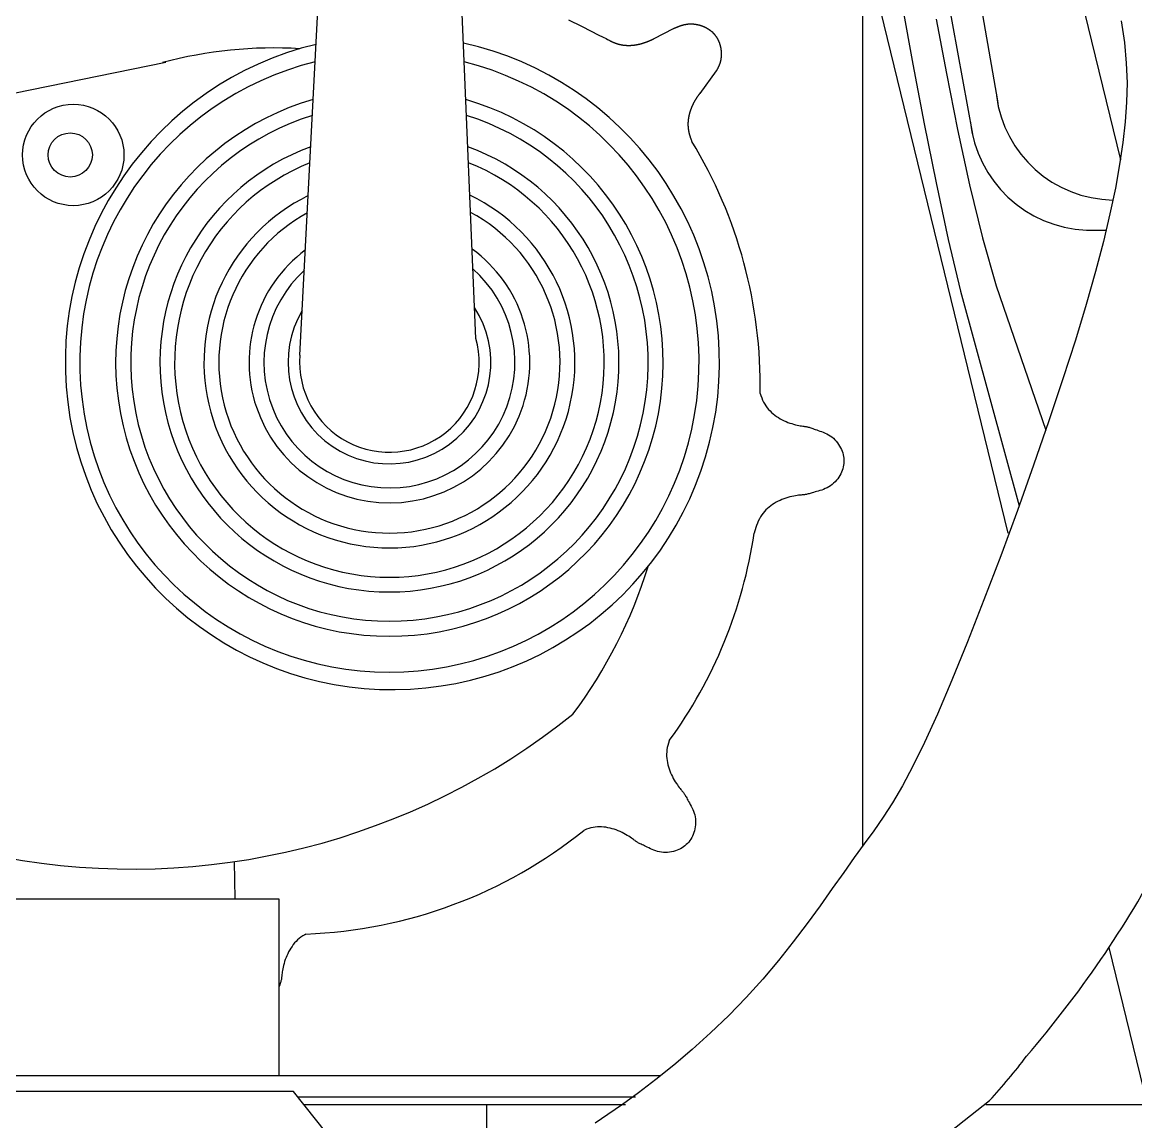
# Model space of a CAD drawing. Extents: x 0.9 to 11.8, y 2 to 8.4.
# Drawn here: x 4.832 to 5.521, y 2.82 to 3.501 of the extents above; entities that cross this region are included whole.
import ezdxf

# ---------------------------------------------------------------- set-up
doc = ezdxf.new("R2010")
doc.units = 0

msp = doc.modelspace()

# ---------------------------------------------------------------- linework, layer by layer
at = {"layer": 'lines & arcs', "color": 5, "linetype": 'CONTINUOUS'}
for p, q in [((5.00351, 3.294826), (5.040764, 4.009104)), ((5.112488, 3.30526), (5.084358, 3.973301)), ((5.401884, 3.865592), (5.511537, 3.415849)), ((5.352109, 2.991221), (5.352109, 3.648685)), ((5.388435, 3.603429), (5.420076, 3.431752)), ((5.352109, 3.552835), (5.441852, 3.184758)), ((5.376612, 3.510471), (5.383069, 3.475008)), ((5.424728, 3.513871), (5.43539, 3.452307)), ((5.397546, 3.502859), (5.403801, 3.46936)), ((5.169727, 3.502547), (5.177771, 3.498543)), ((5.177771, 3.498543), (5.183842, 3.495519)), ((5.222818, 3.490936), (5.234853, 3.497175)), ((5.234853, 3.497175), (5.234965, 3.497222)), ((5.234965, 3.497222), (5.235078, 3.49727)), ((5.235078, 3.49727), (5.235192, 3.497319)), ((5.235192, 3.497319), (5.235307, 3.497367)), ((5.235307, 3.497367), (5.235423, 3.497417)), ((5.235423, 3.497417), (5.23554, 3.497466)), ((5.23554, 3.497466), (5.235658, 3.497516)), ((5.235658, 3.497516), (5.235777, 3.497567)), ((5.235777, 3.497567), (5.235897, 3.497617)), ((5.235897, 3.497617), (5.236018, 3.497668)), ((5.236018, 3.497668), (5.236139, 3.49772)), ((5.236139, 3.49772), (5.236262, 3.497771)), ((5.236262, 3.497771), (5.236386, 3.497823)), ((5.236386, 3.497823), (5.23651, 3.497875)), ((5.23651, 3.497875), (5.236635, 3.497927)), ((5.236635, 3.497927), (5.236761, 3.497979)), ((5.236761, 3.497979), (5.236888, 3.498031)), ((5.236888, 3.498031), (5.237016, 3.498083)), ((5.237016, 3.498083), (5.237145, 3.498135)), ((5.237145, 3.498135), (5.237274, 3.498187)), ((5.237274, 3.498187), (5.237404, 3.498239)), ((5.237404, 3.498239), (5.237535, 3.498291)), ((5.237535, 3.498291), (5.237667, 3.498343)), ((5.237667, 3.498343), (5.237799, 3.498394)), ((5.237799, 3.498394), (5.237933, 3.498445)), ((5.237933, 3.498445), (5.238067, 3.498497)), ((5.238067, 3.498497), (5.238201, 3.498547)), ((5.238201, 3.498547), (5.238337, 3.498598)), ((5.238337, 3.498598), (5.238473, 3.498648)), ((5.238473, 3.498648), (5.23861, 3.498698)), ((5.23861, 3.498698), (5.238748, 3.498747)), ((5.238748, 3.498747), (5.238886, 3.498796)), ((5.238886, 3.498796), (5.239025, 3.498845)), ((5.239025, 3.498845), (5.239164, 3.498893)), ((5.239164, 3.498893), (5.239304, 3.49894)), ((5.239304, 3.49894), (5.239445, 3.498987)), ((5.239445, 3.498987), (5.239586, 3.499033)), ((5.239586, 3.499033), (5.239728, 3.499079)), ((5.239728, 3.499079), (5.239871, 3.499124)), ((5.239871, 3.499124), (5.240014, 3.499168)), ((5.240014, 3.499168), (5.240158, 3.499212)), ((5.240158, 3.499212), (5.240302, 3.499254)), ((5.240302, 3.499254), (5.240447, 3.499296)), ((5.240447, 3.499296), (5.240593, 3.499338)), ((5.240593, 3.499338), (5.240738, 3.499378)), ((5.240738, 3.499378), (5.240885, 3.499417)), ((5.240885, 3.499417), (5.241032, 3.499456)), ((5.241032, 3.499456), (5.241179, 3.499493)), ((5.241179, 3.499493), (5.241327, 3.499529)), ((5.241327, 3.499529), (5.241475, 3.499565)), ((5.241475, 3.499565), (5.241624, 3.499599)), ((5.241624, 3.499599), (5.241773, 3.499632)), ((5.241773, 3.499632), (5.241923, 3.499664)), ((5.241923, 3.499664), (5.242073, 3.499695)), ((5.242073, 3.499695), (5.242224, 3.499725)), ((5.242224, 3.499725), (5.242375, 3.499754)), ((5.242375, 3.499754), (5.242526, 3.499781)), ((5.242526, 3.499781), (5.242678, 3.499807)), ((5.242678, 3.499807), (5.24283, 3.499832)), ((5.24283, 3.499832), (5.242982, 3.499855)), ((5.242982, 3.499855), (5.243135, 3.499877)), ((5.243135, 3.499877), (5.243288, 3.499898)), ((5.243288, 3.499898), (5.243441, 3.499917)), ((5.243441, 3.499917), (5.243595, 3.499935)), ((5.243595, 3.499935), (5.243748, 3.499951)), ((5.243748, 3.499951), (5.243903, 3.499966)), ((5.243903, 3.499966), (5.244057, 3.49998)), ((5.244057, 3.49998), (5.244212, 3.499992)), ((5.244212, 3.499992), (5.244366, 3.500003)), ((5.244366, 3.500003), (5.244521, 3.500012)), ((5.244521, 3.500012), (5.244677, 3.50002)), ((5.244677, 3.50002), (5.244832, 3.500027)), ((5.244832, 3.500027), (5.244987, 3.500032)), ((5.244987, 3.500032), (5.245143, 3.500036)), ((5.245143, 3.500036), (5.245299, 3.500039)), ((5.245299, 3.500039), (5.245455, 3.50004)), ((5.245455, 3.50004), (5.245611, 3.50004)), ((5.245611, 3.50004), (5.245767, 3.500038)), ((5.245767, 3.500038), (5.245923, 3.500036)), ((5.245923, 3.500036), (5.246079, 3.500032)), ((5.246079, 3.500032), (5.246235, 3.500026)), ((5.246235, 3.500026), (5.246391, 3.50002)), ((5.246391, 3.50002), (5.246547, 3.500012)), ((5.246547, 3.500012), (5.246703, 3.500003)), ((5.246703, 3.500003), (5.246859, 3.499992)), ((5.246859, 3.499992), (5.247015, 3.499981)), ((5.247015, 3.499981), (5.24717, 3.499968)), ((5.24717, 3.499968), (5.247326, 3.499954)), ((5.247326, 3.499954), (5.247481, 3.499938)), ((5.247481, 3.499938), (5.247637, 3.499922)), ((5.247637, 3.499922), (5.247792, 3.499904)), ((5.247792, 3.499904), (5.247947, 3.499885)), ((5.247947, 3.499885), (5.248102, 3.499865)), ((5.248102, 3.499865), (5.248256, 3.499844)), ((5.248256, 3.499844), (5.248411, 3.499821)), ((5.248411, 3.499821), (5.248565, 3.499798)), ((5.248565, 3.499798), (5.248719, 3.499773)), ((5.248719, 3.499773), (5.248872, 3.499747)), ((5.248872, 3.499747), (5.249026, 3.49972)), ((5.249026, 3.49972), (5.249179, 3.499692)), ((5.249179, 3.499692), (5.249331, 3.499663)), ((5.249331, 3.499663), (5.249484, 3.499632)), ((5.249484, 3.499632), (5.249636, 3.499601)), ((5.249636, 3.499601), (5.249787, 3.499568)), ((5.249787, 3.499568), (5.249938, 3.499535)), ((5.249938, 3.499535), (5.250089, 3.4995)), ((5.250089, 3.4995), (5.250239, 3.499465)), ((5.250239, 3.499465), (5.250389, 3.499428)), ((5.250389, 3.499428), (5.250538, 3.49939)), ((5.250538, 3.49939), (5.250687, 3.499352)), ((5.250687, 3.499352), (5.250836, 3.499312)), ((5.250836, 3.499312), (5.250984, 3.499271)), ((5.250984, 3.499271), (5.251131, 3.499229)), ((5.251131, 3.499229), (5.251278, 3.499187)), ((5.251278, 3.499187), (5.251424, 3.499143)), ((5.251424, 3.499143), (5.251569, 3.499098)), ((5.251569, 3.499098), (5.251714, 3.499053)), ((5.251714, 3.499053), (5.251859, 3.499006)), ((5.251859, 3.499006), (5.252002, 3.498959)), ((5.252002, 3.498959), (5.252145, 3.49891)), ((5.252145, 3.49891), (5.252288, 3.498861)), ((5.252288, 3.498861), (5.25243, 3.498811)), ((5.25243, 3.498811), (5.252571, 3.498759)), ((5.252571, 3.498759), (5.252711, 3.498707)), ((5.252711, 3.498707), (5.25285, 3.498654)), ((5.25285, 3.498654), (5.252989, 3.498601)), ((5.252989, 3.498601), (5.253127, 3.498546)), ((5.253127, 3.498546), (5.253265, 3.49849)), ((5.253265, 3.49849), (5.253401, 3.498434)), ((5.253401, 3.498434), (5.253537, 3.498377)), ((5.253537, 3.498377), (5.253672, 3.498319)), ((5.253672, 3.498319), (5.253806, 3.49826)), ((5.253806, 3.49826), (5.25394, 3.4982)), ((5.25394, 3.4982), (5.254072, 3.498139)), ((5.254072, 3.498139), (5.254204, 3.498078)), ((5.254204, 3.498078), (5.254335, 3.498015)), ((5.254335, 3.498015), (5.254466, 3.497952)), ((5.254466, 3.497952), (5.254595, 3.497888)), ((5.254595, 3.497888), (5.254724, 3.497823)), ((5.254724, 3.497823), (5.254852, 3.497758)), ((5.254852, 3.497758), (5.254979, 3.497691)), ((5.254979, 3.497691), (5.255106, 3.497624)), ((5.255106, 3.497624), (5.255231, 3.497556)), ((5.255231, 3.497556), (5.255356, 3.497487)), ((5.255356, 3.497487), (5.25548, 3.497417)), ((5.25548, 3.497417), (5.255603, 3.497346)), ((5.255603, 3.497346), (5.255726, 3.497275)), ((5.255726, 3.497275), (5.255847, 3.497203)), ((5.255847, 3.497203), (5.255968, 3.49713)), ((5.255968, 3.49713), (5.256088, 3.497056)), ((5.256088, 3.497056), (5.256207, 3.496981)), ((5.256207, 3.496981), (5.256326, 3.496906)), ((5.256326, 3.496906), (5.256444, 3.49683)), ((5.256444, 3.49683), (5.25656, 3.496753)), ((5.25656, 3.496753), (5.256676, 3.496675)), ((5.256676, 3.496675), (5.256792, 3.496597)), ((5.256792, 3.496597), (5.256906, 3.496517)), ((5.256906, 3.496517), (5.25702, 3.496437)), ((5.25702, 3.496437), (5.257133, 3.496356)), ((5.257133, 3.496356), (5.257245, 3.496275)), ((5.257245, 3.496275), (5.257356, 3.496192)), ((5.257356, 3.496192), (5.257466, 3.496109)), ((5.257466, 3.496109), (5.257576, 3.496025)), ((5.257576, 3.496025), (5.257685, 3.49594)), ((5.257685, 3.49594), (5.257793, 3.495855)), ((5.257793, 3.495855), (5.2579, 3.495769)), ((5.512116, 3.502023), (5.514042, 3.488441)), ((5.183842, 3.495519), (5.188224, 3.493334)), ((5.188224, 3.493334), (5.191198, 3.491847)), ((5.191198, 3.491847), (5.193049, 3.490919)), ((5.193049, 3.490919), (5.194058, 3.490408)), ((5.194058, 3.490408), (5.194509, 3.490175)), ((5.194509, 3.490175), (5.194685, 3.490078)), ((5.194685, 3.490078), (5.194822, 3.490002)), ((5.194822, 3.490002), (5.194965, 3.489923)), ((5.194965, 3.489923), (5.195114, 3.489841)), ((5.195114, 3.489841), (5.195268, 3.489758)), ((5.195268, 3.489758), (5.195426, 3.489673)), ((5.195426, 3.489673), (5.195587, 3.489588)), ((5.195587, 3.489588), (5.195751, 3.489503)), ((5.195751, 3.489503), (5.195915, 3.489418)), ((5.195915, 3.489418), (5.196081, 3.489334)), ((5.196081, 3.489334), (5.196246, 3.489252)), ((5.196246, 3.489252), (5.196412, 3.48917)), ((5.196412, 3.48917), (5.196578, 3.48909)), ((5.196578, 3.48909), (5.196745, 3.489011)), ((5.196745, 3.489011), (5.196911, 3.488933)), ((5.218284, 3.488891), (5.218434, 3.488948)), ((5.218434, 3.488948), (5.218582, 3.489005)), ((5.218582, 3.489005), (5.218731, 3.489063)), ((5.218731, 3.489063), (5.218878, 3.489121)), ((5.218878, 3.489121), (5.219025, 3.48918)), ((5.219025, 3.48918), (5.219171, 3.489239)), ((5.219171, 3.489239), (5.219317, 3.489299)), ((5.219317, 3.489299), (5.219462, 3.489359)), ((5.219462, 3.489359), (5.219606, 3.489419)), ((5.219606, 3.489419), (5.219749, 3.48948)), ((5.219749, 3.48948), (5.219892, 3.489541)), ((5.219892, 3.489541), (5.220034, 3.489603)), ((5.220034, 3.489603), (5.220176, 3.489665)), ((5.220176, 3.489665), (5.220316, 3.489727)), ((5.220316, 3.489727), (5.220456, 3.489789)), ((5.220456, 3.489789), (5.220595, 3.489852)), ((5.220595, 3.489852), (5.220733, 3.489915)), ((5.220733, 3.489915), (5.22087, 3.489978)), ((5.22087, 3.489978), (5.221007, 3.490041)), ((5.221007, 3.490041), (5.221142, 3.490105)), ((5.221142, 3.490105), (5.221277, 3.490168)), ((5.221277, 3.490168), (5.22141, 3.490232)), ((5.22141, 3.490232), (5.221543, 3.490296)), ((5.221543, 3.490296), (5.221675, 3.49036)), ((5.221675, 3.49036), (5.221806, 3.490424)), ((5.221806, 3.490424), (5.221936, 3.490488)), ((5.221936, 3.490488), (5.222065, 3.490552)), ((5.222065, 3.490552), (5.222193, 3.490616)), ((5.222193, 3.490616), (5.22232, 3.49068)), ((5.22232, 3.49068), (5.222446, 3.490744)), ((5.222446, 3.490744), (5.222571, 3.490808)), ((5.222571, 3.490808), (5.222695, 3.490872)), ((5.222695, 3.490872), (5.222818, 3.490936)), ((5.2579, 3.495769), (5.258006, 3.495682)), ((5.258006, 3.495682), (5.258112, 3.495594)), ((5.258112, 3.495594), (5.258216, 3.495505)), ((5.258216, 3.495505), (5.25832, 3.495416)), ((5.25832, 3.495416), (5.258423, 3.495326)), ((5.258423, 3.495326), (5.258526, 3.495235)), ((5.258526, 3.495235), (5.259689, 3.494089)), ((5.259689, 3.494089), (5.259781, 3.493989)), ((5.259781, 3.493989), (5.259872, 3.493888)), ((5.259872, 3.493888), (5.259962, 3.493786)), ((5.259962, 3.493786), (5.260051, 3.493684)), ((5.260051, 3.493684), (5.260139, 3.493581)), ((5.260139, 3.493581), (5.260227, 3.493477)), ((5.260227, 3.493477), (5.260313, 3.493373)), ((5.260313, 3.493373), (5.260399, 3.493268)), ((5.260399, 3.493268), (5.260484, 3.493162)), ((5.260484, 3.493162), (5.260568, 3.493056)), ((5.260568, 3.493056), (5.260651, 3.492948)), ((5.260651, 3.492948), (5.260734, 3.49284)), ((5.260734, 3.49284), (5.260815, 3.492732)), ((5.260815, 3.492732), (5.260896, 3.492623)), ((5.260896, 3.492623), (5.260976, 3.492513)), ((5.260976, 3.492513), (5.261055, 3.492402)), ((5.261055, 3.492402), (5.261133, 3.492291)), ((5.261133, 3.492291), (5.26121, 3.492179)), ((5.26121, 3.492179), (5.261287, 3.492066)), ((5.261287, 3.492066), (5.261362, 3.491953)), ((5.261362, 3.491953), (5.261437, 3.491839)), ((5.261437, 3.491839), (5.261511, 3.491724)), ((5.261511, 3.491724), (5.261584, 3.491609)), ((5.261584, 3.491609), (5.261656, 3.491493)), ((5.261656, 3.491493), (5.261727, 3.491376)), ((5.261727, 3.491376), (5.261798, 3.491258)), ((5.261798, 3.491258), (5.261867, 3.49114)), ((5.261867, 3.49114), (5.261936, 3.491022)), ((5.261936, 3.491022), (5.262003, 3.490902)), ((5.262003, 3.490902), (5.26207, 3.490782)), ((5.26207, 3.490782), (5.262136, 3.490661)), ((5.262136, 3.490661), (5.262201, 3.49054)), ((5.262201, 3.49054), (5.262265, 3.490418)), ((5.262265, 3.490418), (5.262329, 3.490295)), ((5.262329, 3.490295), (5.262391, 3.490172)), ((5.262391, 3.490172), (5.262452, 3.490048)), ((5.262452, 3.490048), (5.262513, 3.489923)), ((5.262513, 3.489923), (5.262573, 3.489798)), ((5.262573, 3.489798), (5.262631, 3.489672)), ((5.262631, 3.489672), (5.262689, 3.489545)), ((5.262689, 3.489545), (5.262746, 3.489418)), ((5.262746, 3.489418), (5.262802, 3.48929)), ((5.262802, 3.48929), (5.262857, 3.489161)), ((5.262857, 3.489161), (5.262911, 3.489032)), ((5.262911, 3.489032), (5.262965, 3.488902)), ((5.196911, 3.488933), (5.197078, 3.488856)), ((5.197078, 3.488856), (5.197245, 3.488781)), ((5.197245, 3.488781), (5.197411, 3.488707)), ((5.197411, 3.488707), (5.197578, 3.488635)), ((5.197578, 3.488635), (5.197744, 3.488564)), ((5.197744, 3.488564), (5.197911, 3.488494)), ((5.197911, 3.488494), (5.198077, 3.488426)), ((5.198077, 3.488426), (5.198244, 3.488359)), ((5.198244, 3.488359), (5.19841, 3.488294)), ((5.19841, 3.488294), (5.198576, 3.48823)), ((5.198576, 3.48823), (5.198743, 3.488168)), ((5.198743, 3.488168), (5.198909, 3.488107)), ((5.198909, 3.488107), (5.199075, 3.488047)), ((5.199075, 3.488047), (5.199241, 3.487989)), ((5.199241, 3.487989), (5.199406, 3.487933)), ((5.199406, 3.487933), (5.199572, 3.487877)), ((5.199572, 3.487877), (5.199738, 3.487823)), ((5.199738, 3.487823), (5.199903, 3.487771)), ((5.199903, 3.487771), (5.200069, 3.48772)), ((5.200069, 3.48772), (5.200234, 3.48767)), ((5.200234, 3.48767), (5.2004, 3.487621)), ((5.2004, 3.487621), (5.200565, 3.487574)), ((5.200565, 3.487574), (5.200731, 3.487529)), ((5.200731, 3.487529), (5.200896, 3.487484)), ((5.200896, 3.487484), (5.201061, 3.487441)), ((5.201061, 3.487441), (5.201226, 3.487399)), ((5.201226, 3.487399), (5.201391, 3.487359)), ((5.201391, 3.487359), (5.201556, 3.48732)), ((5.201556, 3.48732), (5.201721, 3.487282)), ((5.201721, 3.487282), (5.201886, 3.487245)), ((5.201886, 3.487245), (5.202051, 3.48721)), ((5.202051, 3.48721), (5.202216, 3.487176)), ((5.202216, 3.487176), (5.202381, 3.487143)), ((5.202381, 3.487143), (5.202546, 3.487112)), ((5.202546, 3.487112), (5.202711, 3.487082)), ((5.202711, 3.487082), (5.202876, 3.487053)), ((5.202876, 3.487053), (5.203041, 3.487025)), ((5.203041, 3.487025), (5.203206, 3.486999)), ((5.203206, 3.486999), (5.20337, 3.486973)), ((5.20337, 3.486973), (5.203535, 3.486949)), ((5.203535, 3.486949), (5.2037, 3.486926)), ((5.2037, 3.486926), (5.203865, 3.486905)), ((5.203865, 3.486905), (5.20403, 3.486884)), ((5.20403, 3.486884), (5.204194, 3.486865)), ((5.204194, 3.486865), (5.204359, 3.486847)), ((5.204359, 3.486847), (5.204524, 3.48683)), ((5.204524, 3.48683), (5.204689, 3.486814)), ((5.204689, 3.486814), (5.204854, 3.4868)), ((5.204854, 3.4868), (5.205018, 3.486786)), ((5.205018, 3.486786), (5.205183, 3.486774)), ((5.205183, 3.486774), (5.205348, 3.486763)), ((5.205348, 3.486763), (5.205513, 3.486753)), ((5.205513, 3.486753), (5.205678, 3.486744)), ((5.205678, 3.486744), (5.205843, 3.486736)), ((5.205843, 3.486736), (5.206008, 3.486729)), ((5.206008, 3.486729), (5.206173, 3.486723)), ((5.206173, 3.486723), (5.206338, 3.486719)), ((5.206338, 3.486719), (5.206503, 3.486715)), ((5.206503, 3.486715), (5.206668, 3.486713)), ((5.206668, 3.486713), (5.206834, 3.486711)), ((5.206834, 3.486711), (5.206999, 3.486711)), ((5.206999, 3.486711), (5.207164, 3.486712)), ((5.207164, 3.486712), (5.20733, 3.486714)), ((5.20733, 3.486714), (5.207495, 3.486716)), ((5.207495, 3.486716), (5.20766, 3.48672)), ((5.20766, 3.48672), (5.207826, 3.486725)), ((5.207826, 3.486725), (5.207991, 3.486731)), ((5.207991, 3.486731), (5.208157, 3.486738)), ((5.208157, 3.486738), (5.208323, 3.486746)), ((5.208323, 3.486746), (5.208488, 3.486754)), ((5.208488, 3.486754), (5.208654, 3.486764)), ((5.208654, 3.486764), (5.20882, 3.486775)), ((5.20882, 3.486775), (5.208985, 3.486787)), ((5.208985, 3.486787), (5.209151, 3.486799)), ((5.209151, 3.486799), (5.209317, 3.486813)), ((5.209317, 3.486813), (5.209482, 3.486828)), ((5.209482, 3.486828), (5.209648, 3.486843)), ((5.209648, 3.486843), (5.209814, 3.48686)), ((5.209814, 3.48686), (5.209979, 3.486877)), ((5.209979, 3.486877), (5.210145, 3.486895)), ((5.210145, 3.486895), (5.21031, 3.486914)), ((5.21031, 3.486914), (5.210475, 3.486935)), ((5.210475, 3.486935), (5.210641, 3.486956)), ((5.210641, 3.486956), (5.210806, 3.486978)), ((5.210806, 3.486978), (5.210971, 3.487)), ((5.210971, 3.487), (5.211136, 3.487024)), ((5.211136, 3.487024), (5.211301, 3.487049)), ((5.211301, 3.487049), (5.211465, 3.487074)), ((5.211465, 3.487074), (5.21163, 3.4871)), ((5.21163, 3.4871), (5.211794, 3.487127)), ((5.211794, 3.487127), (5.211958, 3.487155)), ((5.211958, 3.487155), (5.212122, 3.487184)), ((5.212122, 3.487184), (5.212286, 3.487214)), ((5.212286, 3.487214), (5.21245, 3.487244)), ((5.21245, 3.487244), (5.212613, 3.487276)), ((5.212613, 3.487276), (5.212777, 3.487308)), ((5.212777, 3.487308), (5.21294, 3.487341)), ((5.21294, 3.487341), (5.213103, 3.487374)), ((5.213103, 3.487374), (5.213265, 3.487409)), ((5.213265, 3.487409), (5.213427, 3.487444)), ((5.213427, 3.487444), (5.21359, 3.48748)), ((5.21359, 3.48748), (5.213751, 3.487517)), ((5.213751, 3.487517), (5.213913, 3.487555)), ((5.213913, 3.487555), (5.214074, 3.487593)), ((5.214074, 3.487593), (5.214235, 3.487632)), ((5.214235, 3.487632), (5.214396, 3.487672)), ((5.214396, 3.487672), (5.214556, 3.487713)), ((5.214556, 3.487713), (5.214716, 3.487754)), ((5.214716, 3.487754), (5.214876, 3.487796)), ((5.214876, 3.487796), (5.215035, 3.487839)), ((5.215035, 3.487839), (5.215194, 3.487882)), ((5.215194, 3.487882), (5.215353, 3.487926)), ((5.215353, 3.487926), (5.215511, 3.487971)), ((5.215511, 3.487971), (5.215669, 3.488017)), ((5.215669, 3.488017), (5.215826, 3.488063)), ((5.215826, 3.488063), (5.215983, 3.48811)), ((5.215983, 3.48811), (5.21614, 3.488158)), ((5.21614, 3.488158), (5.216296, 3.488206)), ((5.216296, 3.488206), (5.216452, 3.488255)), ((5.216452, 3.488255), (5.216607, 3.488305)), ((5.216607, 3.488305), (5.216762, 3.488355)), ((5.216762, 3.488355), (5.216917, 3.488406)), ((5.216917, 3.488406), (5.217071, 3.488457)), ((5.217071, 3.488457), (5.217224, 3.488509)), ((5.217224, 3.488509), (5.217377, 3.488562)), ((5.217377, 3.488562), (5.21753, 3.488615)), ((5.21753, 3.488615), (5.217682, 3.488669)), ((5.217682, 3.488669), (5.217833, 3.488724)), ((5.217833, 3.488724), (5.217984, 3.488779)), ((5.217984, 3.488779), (5.218135, 3.488835)), ((5.218135, 3.488835), (5.218284, 3.488891)), ((5.262965, 3.488902), (5.263017, 3.488772)), ((5.263017, 3.488772), (5.263068, 3.48864)), ((5.263068, 3.48864), (5.263119, 3.488509)), ((5.263119, 3.488509), (5.263168, 3.488376)), ((5.263168, 3.488376), (5.263217, 3.488243)), ((5.263217, 3.488243), (5.263265, 3.488109)), ((5.263265, 3.488109), (5.263311, 3.487975)), ((5.263311, 3.487975), (5.263357, 3.48784)), ((5.263357, 3.48784), (5.263402, 3.487704)), ((5.263402, 3.487704), (5.263446, 3.487568)), ((5.263446, 3.487568), (5.263489, 3.487431)), ((5.263489, 3.487431), (5.263531, 3.487293)), ((5.263531, 3.487293), (5.263572, 3.487155)), ((5.263572, 3.487155), (5.263612, 3.487016)), ((5.263612, 3.487016), (5.263651, 3.486877)), ((5.263651, 3.486877), (5.263689, 3.486737)), ((5.263689, 3.486737), (5.263727, 3.486596)), ((5.263727, 3.486596), (5.263763, 3.486455)), ((5.263763, 3.486455), (5.263798, 3.486313)), ((5.263798, 3.486313), (5.263832, 3.48617)), ((5.263832, 3.48617), (5.263866, 3.486027)), ((5.263866, 3.486027), (5.263898, 3.485883)), ((5.263898, 3.485883), (5.263929, 3.485739)), ((5.263929, 3.485739), (5.26396, 3.485594)), ((5.26396, 3.485594), (5.263989, 3.485448)), ((5.263989, 3.485448), (5.264018, 3.485302)), ((5.264018, 3.485302), (5.264045, 3.485155)), ((5.264045, 3.485155), (5.264072, 3.485008)), ((5.264072, 3.485008), (5.264097, 3.48486)), ((5.264097, 3.48486), (5.264121, 3.484712)), ((5.264121, 3.484712), (5.264145, 3.484563)), ((5.264145, 3.484563), (5.264167, 3.484414)), ((5.264167, 3.484414), (5.264188, 3.484264)), ((5.264188, 3.484264), (5.264209, 3.484114)), ((5.264209, 3.484114), (5.264228, 3.483963)), ((5.264228, 3.483963), (5.264246, 3.483812)), ((5.264246, 3.483812), (5.264263, 3.48366)), ((5.264263, 3.48366), (5.264279, 3.483508)), ((5.264279, 3.483508), (5.264294, 3.483356)), ((5.264294, 3.483356), (5.264308, 3.483203)), ((5.264308, 3.483203), (5.264321, 3.48305)), ((5.264321, 3.48305), (5.264333, 3.482896)), ((5.264333, 3.482896), (5.264344, 3.482743)), ((5.264344, 3.482743), (5.264353, 3.482589)), ((5.264353, 3.482589), (5.264362, 3.482435)), ((5.264362, 3.482435), (5.264369, 3.48228)), ((5.264369, 3.48228), (5.264376, 3.482125)), ((5.264376, 3.482125), (5.264381, 3.481971)), ((5.514042, 3.488441), (5.515214, 3.475736)), ((4.920443, 3.476024), (4.685275, 3.428193)), ((5.263404, 3.475231), (5.263353, 3.475086)), ((5.263454, 3.475377), (5.263404, 3.475231)), ((5.263503, 3.475523), (5.263454, 3.475377)), ((5.26355, 3.47567), (5.263503, 3.475523)), ((5.263596, 3.475818), (5.26355, 3.47567)), ((5.263641, 3.475966), (5.263596, 3.475818)), ((5.263684, 3.476114), (5.263641, 3.475966)), ((5.263726, 3.476263), (5.263684, 3.476114)), ((5.263767, 3.476413), (5.263726, 3.476263)), ((5.263806, 3.476563), (5.263767, 3.476413)), ((5.263845, 3.476713), (5.263806, 3.476563)), ((5.263881, 3.476864), (5.263845, 3.476713)), ((5.263917, 3.477016), (5.263881, 3.476864)), ((5.263951, 3.477167), (5.263917, 3.477016)), ((5.263983, 3.477319), (5.263951, 3.477167)), ((5.264015, 3.477472), (5.263983, 3.477319)), ((5.264045, 3.477625), (5.264015, 3.477472)), ((5.264074, 3.477778), (5.264045, 3.477625)), ((5.264101, 3.477931), (5.264074, 3.477778)), ((5.264127, 3.478085), (5.264101, 3.477931)), ((5.264152, 3.478239), (5.264127, 3.478085)), ((5.264176, 3.478394), (5.264152, 3.478239)), ((5.264198, 3.478548), (5.264176, 3.478394)), ((5.264219, 3.478703), (5.264198, 3.478548)), ((5.264239, 3.478858), (5.264219, 3.478703)), ((5.264258, 3.479013), (5.264239, 3.478858)), ((5.264275, 3.479168), (5.264258, 3.479013)), ((5.264291, 3.479324), (5.264275, 3.479168)), ((5.264306, 3.479479), (5.264291, 3.479324)), ((5.26432, 3.479635), (5.264306, 3.479479)), ((5.264332, 3.479791), (5.26432, 3.479635)), ((5.264343, 3.479947), (5.264332, 3.479791)), ((5.264353, 3.480102), (5.264343, 3.479947)), ((5.264362, 3.480258), (5.264353, 3.480102)), ((5.264369, 3.480414), (5.264362, 3.480258)), ((5.264376, 3.48057), (5.264369, 3.480414)), ((5.264381, 3.480726), (5.264376, 3.48057)), ((5.264381, 3.481971), (5.264385, 3.481815)), ((5.264385, 3.480882), (5.264381, 3.480726)), ((5.264385, 3.481815), (5.264388, 3.48166)), ((5.264388, 3.481038), (5.264385, 3.480882)), ((5.264388, 3.48166), (5.26439, 3.481505)), ((5.26439, 3.481194), (5.264388, 3.481038)), ((5.26439, 3.481505), (5.26439, 3.481349)), ((5.26439, 3.481349), (5.26439, 3.481194)), ((5.515214, 3.475736), (5.515671, 3.463552)), ((5.261322, 3.470903), (5.251072, 3.45696)), ((5.261322, 3.470903), (5.261248, 3.470779)), ((5.261396, 3.471027), (5.261322, 3.470903)), ((5.261469, 3.471152), (5.261396, 3.471027)), ((5.261542, 3.471278), (5.261469, 3.471152)), ((5.261615, 3.471405), (5.261542, 3.471278)), ((5.261688, 3.471532), (5.261615, 3.471405)), ((5.26176, 3.47166), (5.261688, 3.471532)), ((5.261832, 3.471789), (5.26176, 3.47166)), ((5.261904, 3.471919), (5.261832, 3.471789)), ((5.261975, 3.472049), (5.261904, 3.471919)), ((5.262045, 3.47218), (5.261975, 3.472049)), ((5.262115, 3.472312), (5.262045, 3.47218)), ((5.262185, 3.472444), (5.262115, 3.472312)), ((5.262254, 3.472577), (5.262185, 3.472444)), ((5.262322, 3.472711), (5.262254, 3.472577)), ((5.26239, 3.472846), (5.262322, 3.472711)), ((5.262456, 3.472981), (5.26239, 3.472846)), ((5.262523, 3.473117), (5.262456, 3.472981)), ((5.262588, 3.473253), (5.262523, 3.473117)), ((5.262653, 3.47339), (5.262588, 3.473253)), ((5.262716, 3.473528), (5.262653, 3.47339)), ((5.262779, 3.473667), (5.262716, 3.473528)), ((5.262841, 3.473806), (5.262779, 3.473667)), ((5.262902, 3.473945), (5.262841, 3.473806)), ((5.262962, 3.474086), (5.262902, 3.473945)), ((5.263022, 3.474227), (5.262962, 3.474086)), ((5.26308, 3.474368), (5.263022, 3.474227)), ((5.263137, 3.474511), (5.26308, 3.474368)), ((5.263193, 3.474654), (5.263137, 3.474511)), ((5.263247, 3.474797), (5.263193, 3.474654)), ((5.263301, 3.474941), (5.263247, 3.474797)), ((5.263353, 3.475086), (5.263301, 3.474941)), ((5.383069, 3.475008), (5.390052, 3.438233)), ((5.403801, 3.46936), (5.410721, 3.434722)), ((5.515671, 3.463552), (5.515452, 3.451537)), ((5.249306, 3.454504), (5.249219, 3.454372)), ((5.249394, 3.454635), (5.249306, 3.454504)), ((5.249482, 3.454765), (5.249394, 3.454635)), ((5.249571, 3.454894), (5.249482, 3.454765)), ((5.249659, 3.455023), (5.249571, 3.454894)), ((5.249747, 3.455151), (5.249659, 3.455023)), ((5.249836, 3.455278), (5.249747, 3.455151)), ((5.249925, 3.455404), (5.249836, 3.455278)), ((5.250013, 3.455529), (5.249925, 3.455404)), ((5.250102, 3.455654), (5.250013, 3.455529)), ((5.250191, 3.455777), (5.250102, 3.455654)), ((5.250279, 3.4559), (5.250191, 3.455777)), ((5.250368, 3.456021), (5.250279, 3.4559)), ((5.250457, 3.456142), (5.250368, 3.456021)), ((5.250545, 3.456262), (5.250457, 3.456142)), ((5.250633, 3.456381), (5.250545, 3.456262)), ((5.250721, 3.456498), (5.250633, 3.456381)), ((5.250809, 3.456615), (5.250721, 3.456498)), ((5.250897, 3.456731), (5.250809, 3.456615)), ((5.250984, 3.456846), (5.250897, 3.456731)), ((5.251072, 3.45696), (5.250984, 3.456846)), ((5.245732, 3.447685), (5.245672, 3.44753)), ((5.245793, 3.447841), (5.245732, 3.447685)), ((5.245854, 3.447996), (5.245793, 3.447841)), ((5.245917, 3.448151), (5.245854, 3.447996)), ((5.24598, 3.448305), (5.245917, 3.448151)), ((5.246044, 3.448459), (5.24598, 3.448305)), ((5.246108, 3.448612), (5.246044, 3.448459)), ((5.246174, 3.448766), (5.246108, 3.448612)), ((5.24624, 3.448919), (5.246174, 3.448766)), ((5.246307, 3.449071), (5.24624, 3.448919)), ((5.246374, 3.449223), (5.246307, 3.449071)), ((5.246443, 3.449375), (5.246374, 3.449223)), ((5.246512, 3.449526), (5.246443, 3.449375)), ((5.246581, 3.449677), (5.246512, 3.449526)), ((5.246652, 3.449828), (5.246581, 3.449677)), ((5.246723, 3.449978), (5.246652, 3.449828)), ((5.246795, 3.450127), (5.246723, 3.449978)), ((5.246867, 3.450276), (5.246795, 3.450127)), ((5.24694, 3.450425), (5.246867, 3.450276)), ((5.247014, 3.450573), (5.24694, 3.450425)), ((5.247088, 3.450721), (5.247014, 3.450573)), ((5.247163, 3.450868), (5.247088, 3.450721)), ((5.247239, 3.451015), (5.247163, 3.450868)), ((5.247315, 3.451161), (5.247239, 3.451015)), ((5.247392, 3.451307), (5.247315, 3.451161)), ((5.24747, 3.451452), (5.247392, 3.451307)), ((5.247548, 3.451597), (5.24747, 3.451452)), ((5.247627, 3.451742), (5.247548, 3.451597)), ((5.247706, 3.451885), (5.247627, 3.451742)), ((5.247786, 3.452028), (5.247706, 3.451885)), ((5.247866, 3.452171), (5.247786, 3.452028)), ((5.247947, 3.452313), (5.247866, 3.452171)), ((5.248029, 3.452455), (5.247947, 3.452313)), ((5.248111, 3.452596), (5.248029, 3.452455)), ((5.248193, 3.452736), (5.248111, 3.452596)), ((5.248276, 3.452876), (5.248193, 3.452736)), ((5.24836, 3.453015), (5.248276, 3.452876)), ((5.248444, 3.453154), (5.24836, 3.453015)), ((5.248529, 3.453292), (5.248444, 3.453154)), ((5.248614, 3.453429), (5.248529, 3.453292)), ((5.248699, 3.453566), (5.248614, 3.453429)), ((5.248785, 3.453702), (5.248699, 3.453566)), ((5.248871, 3.453837), (5.248785, 3.453702)), ((5.248957, 3.453972), (5.248871, 3.453837)), ((5.249044, 3.454106), (5.248957, 3.453972)), ((5.249131, 3.454239), (5.249044, 3.454106)), ((5.249219, 3.454372), (5.249131, 3.454239)), ((5.43539, 3.452307), (5.435966, 3.449008)), ((5.515452, 3.451537), (5.514596, 3.439335)), ((5.243958, 3.440786), (5.243938, 3.440622)), ((5.243978, 3.44095), (5.243958, 3.440786)), ((5.243999, 3.441114), (5.243978, 3.44095)), ((5.244022, 3.441277), (5.243999, 3.441114)), ((5.244046, 3.441441), (5.244022, 3.441277)), ((5.24407, 3.441604), (5.244046, 3.441441)), ((5.244096, 3.441767), (5.24407, 3.441604)), ((5.244123, 3.44193), (5.244096, 3.441767)), ((5.244151, 3.442093), (5.244123, 3.44193)), ((5.24418, 3.442256), (5.244151, 3.442093)), ((5.244209, 3.442418), (5.24418, 3.442256)), ((5.24424, 3.442581), (5.244209, 3.442418)), ((5.244272, 3.442743), (5.24424, 3.442581)), ((5.244305, 3.442905), (5.244272, 3.442743)), ((5.244339, 3.443067), (5.244305, 3.442905)), ((5.244374, 3.443229), (5.244339, 3.443067)), ((5.244411, 3.443391), (5.244374, 3.443229)), ((5.244447, 3.443552), (5.244411, 3.443391)), ((5.244485, 3.443714), (5.244447, 3.443552)), ((5.244524, 3.443875), (5.244485, 3.443714)), ((5.244564, 3.444036), (5.244524, 3.443875)), ((5.244605, 3.444197), (5.244564, 3.444036)), ((5.244647, 3.444358), (5.244605, 3.444197)), ((5.24469, 3.444519), (5.244647, 3.444358)), ((5.244734, 3.44468), (5.24469, 3.444519)), ((5.244778, 3.44484), (5.244734, 3.44468)), ((5.244824, 3.445), (5.244778, 3.44484)), ((5.24487, 3.44516), (5.244824, 3.445)), ((5.244918, 3.44532), (5.24487, 3.44516)), ((5.244966, 3.445479), (5.244918, 3.44532)), ((5.245015, 3.445638), (5.244966, 3.445479)), ((5.245065, 3.445797), (5.245015, 3.445638)), ((5.245116, 3.445956), (5.245065, 3.445797)), ((5.245168, 3.446115), (5.245116, 3.445956)), ((5.24522, 3.446273), (5.245168, 3.446115)), ((5.245274, 3.446431), (5.24522, 3.446273)), ((5.245328, 3.446589), (5.245274, 3.446431)), ((5.245383, 3.446747), (5.245328, 3.446589)), ((5.245439, 3.446904), (5.245383, 3.446747)), ((5.245496, 3.447061), (5.245439, 3.446904)), ((5.245554, 3.447217), (5.245496, 3.447061)), ((5.245612, 3.447374), (5.245554, 3.447217)), ((5.245672, 3.44753), (5.245612, 3.447374)), ((5.243787, 3.438137), (5.243786, 3.43797)), ((5.243786, 3.43797), (5.243787, 3.437802)), ((5.243789, 3.438304), (5.243787, 3.438137)), ((5.243787, 3.437802), (5.243789, 3.437634)), ((5.243792, 3.438471), (5.243789, 3.438304)), ((5.243789, 3.437634), (5.243792, 3.437466)), ((5.243796, 3.438638), (5.243792, 3.438471)), ((5.243792, 3.437466), (5.243796, 3.437298)), ((5.243802, 3.438804), (5.243796, 3.438638)), ((5.243796, 3.437298), (5.243801, 3.437129)), ((5.243801, 3.437129), (5.243808, 3.43696)), ((5.243808, 3.438971), (5.243802, 3.438804)), ((5.243816, 3.439137), (5.243808, 3.438971)), ((5.243808, 3.43696), (5.243816, 3.436791)), ((5.243825, 3.439302), (5.243816, 3.439137)), ((5.243816, 3.436791), (5.243826, 3.436622)), ((5.243835, 3.439468), (5.243825, 3.439302)), ((5.243826, 3.436622), (5.243836, 3.436452)), ((5.243847, 3.439633), (5.243835, 3.439468)), ((5.243836, 3.436452), (5.243848, 3.436282)), ((5.243859, 3.439799), (5.243847, 3.439633)), ((5.243848, 3.436282), (5.243861, 3.436112)), ((5.243873, 3.439964), (5.243859, 3.439799)), ((5.243861, 3.436112), (5.243876, 3.435942)), ((5.243887, 3.440128), (5.243873, 3.439964)), ((5.243876, 3.435942), (5.243891, 3.435771)), ((5.243903, 3.440293), (5.243887, 3.440128)), ((5.243891, 3.435771), (5.243909, 3.4356)), ((5.24392, 3.440457), (5.243903, 3.440293)), ((5.243909, 3.4356), (5.243927, 3.435428)), ((5.243938, 3.440622), (5.24392, 3.440457)), ((5.243927, 3.435428), (5.243947, 3.435257)), ((5.243947, 3.435257), (5.243968, 3.435085)), ((5.243968, 3.435085), (5.24399, 3.434912)), ((5.24399, 3.434912), (5.244014, 3.43474)), ((5.244014, 3.43474), (5.244039, 3.434567)), ((5.244039, 3.434567), (5.244066, 3.434393)), ((5.244066, 3.434393), (5.244094, 3.43422)), ((5.244094, 3.43422), (5.244123, 3.434046)), ((5.244123, 3.434046), (5.244153, 3.433872)), ((5.244153, 3.433872), (5.244185, 3.433697)), ((5.390052, 3.438233), (5.397399, 3.401607)), ((5.410721, 3.434722), (5.41822, 3.400328)), ((5.514596, 3.439335), (5.513141, 3.426593)), ((5.244185, 3.433697), (5.244219, 3.433522)), ((5.244219, 3.433522), (5.244254, 3.433347)), ((5.244254, 3.433347), (5.24429, 3.433171)), ((5.24429, 3.433171), (5.244327, 3.432996)), ((5.244327, 3.432996), (5.244366, 3.432819)), ((5.244366, 3.432819), (5.244407, 3.432643)), ((5.244407, 3.432643), (5.244449, 3.432466)), ((5.244449, 3.432466), (5.244492, 3.432289)), ((5.244492, 3.432289), (5.244536, 3.432112)), ((5.244536, 3.432112), (5.244582, 3.431934)), ((5.244582, 3.431934), (5.24463, 3.431757)), ((5.24463, 3.431757), (5.244678, 3.431579)), ((5.244678, 3.431579), (5.244728, 3.431401)), ((5.244728, 3.431401), (5.244779, 3.431223)), ((5.244779, 3.431223), (5.244831, 3.431046)), ((5.244831, 3.431046), (5.244884, 3.430868)), ((5.244884, 3.430868), (5.244939, 3.43069)), ((5.244939, 3.43069), (5.244995, 3.430512)), ((5.244995, 3.430512), (5.245053, 3.430331)), ((5.245053, 3.430331), (5.245113, 3.430147)), ((5.245113, 3.430147), (5.245177, 3.429957)), ((5.245177, 3.429957), (5.245243, 3.429762)), ((5.245243, 3.429762), (5.245314, 3.429559)), ((5.245314, 3.429559), (5.245389, 3.429348)), ((5.245389, 3.429348), (5.245469, 3.429127)), ((5.245469, 3.429127), (5.245554, 3.428896)), ((5.245554, 3.428896), (5.245644, 3.428655)), ((5.245644, 3.428655), (5.24574, 3.428404)), ((5.24574, 3.428404), (5.245843, 3.428142)), ((5.245843, 3.428142), (5.245952, 3.427869)), ((5.245952, 3.427869), (5.246068, 3.427585)), ((5.246068, 3.427585), (5.246191, 3.42729)), ((5.513141, 3.426593), (5.51111, 3.412989)), ((5.51111, 3.412989), (5.508457, 3.39834)), ((5.397399, 3.401607), (5.404952, 3.366588)), ((5.41822, 3.400328), (5.426215, 3.367558)), ((5.508457, 3.39834), (5.50512, 3.382498)), ((5.50512, 3.382498), (5.501037, 3.365313)), ((5.490535, 3.37229), (5.502695, 3.37229)), ((5.404952, 3.366588), (5.412548, 3.334637)), ((5.426215, 3.367558), (5.43462, 3.337795)), ((5.501037, 3.365313), (5.496146, 3.346636)), ((5.496146, 3.346636), (5.490384, 3.326317)), ((5.43462, 3.337795), (5.465343, 3.248498)), ((5.412548, 3.334637), (5.448825, 3.201655)), ((5.490384, 3.326317), (5.48369, 3.304208)), ((5.48369, 3.304208), (5.476, 3.280159)), ((5.476, 3.280159), (5.467307, 3.254162)), ((5.288537, 3.271076), (5.288921, 3.269871)), ((5.288921, 3.269871), (5.289432, 3.268475)), ((5.289432, 3.268475), (5.290007, 3.267111)), ((5.290007, 3.267111), (5.290641, 3.265816)), ((5.290641, 3.265816), (5.291331, 3.264594)), ((5.291331, 3.264594), (5.292077, 3.26344)), ((5.292077, 3.26344), (5.292876, 3.262351)), ((5.292876, 3.262351), (5.293728, 3.261324)), ((5.293728, 3.261324), (5.294629, 3.260353)), ((5.294629, 3.260353), (5.29558, 3.259436)), ((5.29558, 3.259436), (5.296578, 3.258568)), ((5.296578, 3.258568), (5.297621, 3.257747)), ((5.297621, 3.257747), (5.298704, 3.256971)), ((5.298704, 3.256971), (5.299821, 3.256242)), ((5.299821, 3.256242), (5.300966, 3.255561)), ((5.300966, 3.255561), (5.302133, 3.254928)), ((5.302133, 3.254928), (5.303317, 3.254343)), ((5.303317, 3.254343), (5.30451, 3.253808)), ((5.30451, 3.253808), (5.305708, 3.253323)), ((5.305708, 3.253323), (5.306904, 3.252889)), ((5.306904, 3.252889), (5.308084, 3.252502)), ((5.308084, 3.252502), (5.309237, 3.252162)), ((5.309237, 3.252162), (5.310348, 3.251866)), ((5.310348, 3.251866), (5.311406, 3.251612)), ((5.311406, 3.251612), (5.312396, 3.251396)), ((5.312396, 3.251396), (5.313306, 3.251218)), ((5.313306, 3.251218), (5.314123, 3.251074)), ((5.314123, 3.251074), (5.314838, 3.250961)), ((5.314838, 3.250961), (5.315464, 3.250873)), ((5.315464, 3.250873), (5.316018, 3.250801)), ((5.316018, 3.250801), (5.316516, 3.250738)), ((5.316516, 3.250738), (5.316977, 3.250675)), ((5.316977, 3.250675), (5.317418, 3.250604)), ((5.317418, 3.250604), (5.317855, 3.250517)), ((5.317855, 3.250517), (5.318307, 3.250407)), ((5.318307, 3.250407), (5.318788, 3.250267)), ((5.318788, 3.250267), (5.319306, 3.250098)), ((5.319306, 3.250098), (5.319867, 3.249901)), ((5.319867, 3.249901), (5.320476, 3.249679)), ((5.320476, 3.249679), (5.32114, 3.249436)), ((5.32114, 3.249436), (5.321865, 3.249172)), ((5.321865, 3.249172), (5.322656, 3.24889)), ((5.322656, 3.24889), (5.323519, 3.248592)), ((5.323519, 3.248592), (5.324456, 3.24828)), ((5.324456, 3.24828), (5.325456, 3.247945)), ((5.325456, 3.247945), (5.326503, 3.24758)), ((5.467307, 3.254162), (5.457812, 3.226779)), ((5.326503, 3.24758), (5.32758, 3.247174)), ((5.32758, 3.247174), (5.328673, 3.246721)), ((5.328673, 3.246721), (5.329766, 3.24621)), ((5.329766, 3.24621), (5.330844, 3.245633)), ((5.330844, 3.245633), (5.33189, 3.244982)), ((5.33189, 3.244982), (5.332891, 3.24425)), ((5.332891, 3.24425), (5.333842, 3.243443)), ((5.333842, 3.243443), (5.33474, 3.242572)), ((5.33474, 3.242572), (5.335581, 3.241646)), ((5.335581, 3.241646), (5.336361, 3.240673)), ((5.336361, 3.240673), (5.337078, 3.239664)), ((5.337078, 3.239664), (5.337727, 3.238628)), ((5.337727, 3.238628), (5.338307, 3.237574)), ((5.338307, 3.237574), (5.338813, 3.236511)), ((5.338813, 3.236511), (5.339246, 3.235441)), ((5.339246, 3.235441), (5.339606, 3.234364)), ((5.339606, 3.234364), (5.339895, 3.233284)), ((5.339895, 3.233284), (5.340111, 3.2322)), ((5.340111, 3.2322), (5.340257, 3.231114)), ((5.340273, 3.227857), (5.340139, 3.226777)), ((5.340257, 3.231114), (5.340332, 3.230027)), ((5.340338, 3.228941), (5.340273, 3.227857)), ((5.340332, 3.230027), (5.340338, 3.228941)), ((5.337842, 3.220431), (5.337206, 3.21941)), ((5.338405, 3.221466), (5.337842, 3.220431)), ((5.338895, 3.222511), (5.338405, 3.221466)), ((5.339314, 3.223566), (5.338895, 3.222511)), ((5.33966, 3.22463), (5.339314, 3.223566)), ((5.339935, 3.2257), (5.33966, 3.22463)), ((5.340139, 3.226777), (5.339935, 3.2257)), ((5.457812, 3.226779), (5.447772, 3.198712)), ((5.331034, 3.213382), (5.329954, 3.212788)), ((5.332073, 3.214059), (5.331034, 3.213382)), ((5.333066, 3.214813), (5.332073, 3.214059)), ((5.33401, 3.215634), (5.333066, 3.214813)), ((5.334899, 3.216513), (5.33401, 3.215634)), ((5.335731, 3.217442), (5.334899, 3.216513)), ((5.336502, 3.218411), (5.335731, 3.217442)), ((5.337206, 3.21941), (5.336502, 3.218411)), ((5.304488, 3.206435), (5.303249, 3.206015)), ((5.305727, 3.206805), (5.304488, 3.206435)), ((5.306951, 3.207128), (5.305727, 3.206805)), ((5.308146, 3.207406), (5.306951, 3.207128)), ((5.309297, 3.207643), (5.308146, 3.207406)), ((5.310389, 3.207841), (5.309297, 3.207643)), ((5.311408, 3.208004), (5.310389, 3.207841)), ((5.312339, 3.208135), (5.311408, 3.208004)), ((5.313166, 3.208237), (5.312339, 3.208135)), ((5.313882, 3.208313), (5.313166, 3.208237)), ((5.314499, 3.20837), (5.313882, 3.208313)), ((5.315038, 3.208414), (5.314499, 3.20837)), ((5.315517, 3.208453), (5.315038, 3.208414)), ((5.315956, 3.208494), (5.315517, 3.208453)), ((5.316375, 3.208544), (5.315956, 3.208494)), ((5.316792, 3.208608), (5.316375, 3.208544)), ((5.317227, 3.208696), (5.316792, 3.208608)), ((5.317698, 3.208811), (5.317227, 3.208696)), ((5.318212, 3.208954), (5.317698, 3.208811)), ((5.318774, 3.209121), (5.318212, 3.208954)), ((5.319388, 3.209309), (5.318774, 3.209121)), ((5.320061, 3.209517), (5.319388, 3.209309)), ((5.320797, 3.209742), (5.320061, 3.209517)), ((5.321601, 3.20998), (5.320797, 3.209742)), ((5.322479, 3.210231), (5.321601, 3.20998)), ((5.323432, 3.210492), (5.322479, 3.210231)), ((5.324449, 3.210772), (5.323432, 3.210492)), ((5.325513, 3.21108), (5.324449, 3.210772)), ((5.326611, 3.211426), (5.325513, 3.21108)), ((5.327727, 3.21182), (5.326611, 3.211426)), ((5.328846, 3.212271), (5.327727, 3.21182)), ((5.329954, 3.212788), (5.328846, 3.212271)), ((5.292994, 3.200013), (5.292041, 3.199093)), ((5.293993, 3.200878), (5.292994, 3.200013)), ((5.295036, 3.20169), (5.293993, 3.200878)), ((5.296122, 3.202454), (5.295036, 3.20169)), ((5.297247, 3.20317), (5.296122, 3.202454)), ((5.298403, 3.203837), (5.297247, 3.20317)), ((5.299587, 3.204456), (5.298403, 3.203837)), ((5.300793, 3.205025), (5.299587, 3.204456)), ((5.302016, 3.205545), (5.300793, 3.205025)), ((5.303249, 3.206015), (5.302016, 3.205545)), ((5.288012, 3.193516), (5.287364, 3.192186)), ((5.288715, 3.194775), (5.288012, 3.193516)), ((5.289471, 3.195958), (5.288715, 3.194775)), ((5.290278, 3.19707), (5.289471, 3.195958)), ((5.291135, 3.198113), (5.290278, 3.19707)), ((5.292041, 3.199093), (5.291135, 3.198113)), ((5.447772, 3.198712), (5.437443, 3.170663)), ((5.285823, 3.188148), (5.284814, 3.184669)), ((5.286262, 3.189458), (5.285823, 3.188148)), ((5.286778, 3.190819), (5.286262, 3.189458)), ((5.287364, 3.192186), (5.286778, 3.190819)), ((5.437443, 3.170663), (5.427079, 3.143335)), ((5.427079, 3.143335), (5.416938, 3.11743)), ((5.416938, 3.11743), (5.407275, 3.093651)), ((5.407275, 3.093651), (5.398346, 3.072699)), ((5.398346, 3.072699), (5.390334, 3.055069)), ((5.231686, 3.054699), (5.23129, 3.053312)), ((5.232172, 3.056097), (5.231686, 3.054699)), ((5.232225, 3.056229), (5.232172, 3.056097)), ((5.390334, 3.055069), (5.383131, 3.040414)), ((5.230632, 3.049242), (5.230577, 3.047909)), ((5.230577, 3.047909), (5.230598, 3.046584)), ((5.230767, 3.050586), (5.230632, 3.049242)), ((5.230985, 3.051942), (5.230767, 3.050586)), ((5.23129, 3.053312), (5.230985, 3.051942)), ((5.230598, 3.046584), (5.23069, 3.045267)), ((5.23069, 3.045267), (5.230851, 3.043954)), ((5.230851, 3.043954), (5.231076, 3.042645)), ((5.231076, 3.042645), (5.231361, 3.041344)), ((5.231361, 3.041344), (5.231703, 3.040055)), ((5.231703, 3.040055), (5.232098, 3.038782)), ((5.232098, 3.038782), (5.232542, 3.037531)), ((5.232542, 3.037531), (5.23303, 3.036304)), ((5.23303, 3.036304), (5.233558, 3.035108)), ((5.233558, 3.035108), (5.234124, 3.033946)), ((5.234124, 3.033946), (5.234721, 3.032823)), ((5.383131, 3.040414), (5.376556, 3.02818)), ((5.234721, 3.032823), (5.23534, 3.031746)), ((5.23534, 3.031746), (5.235968, 3.030722)), ((5.235968, 3.030722), (5.236596, 3.029758)), ((5.236596, 3.029758), (5.237212, 3.028861)), ((5.237212, 3.028861), (5.237803, 3.028038)), ((5.237803, 3.028038), (5.23836, 3.027296)), ((5.23836, 3.027296), (5.23887, 3.026643)), ((5.376556, 3.02818), (5.370429, 3.017812)), ((5.23887, 3.026643), (5.239327, 3.02608)), ((5.239327, 3.02608), (5.239732, 3.025596)), ((5.239732, 3.025596), (5.240096, 3.025172)), ((5.240096, 3.025172), (5.240424, 3.024791)), ((5.240424, 3.024791), (5.240724, 3.024436)), ((5.240724, 3.024436), (5.241004, 3.024088)), ((5.241004, 3.024088), (5.241271, 3.023731)), ((5.241271, 3.023731), (5.241533, 3.023347)), ((5.241533, 3.023347), (5.241796, 3.022921)), ((5.241796, 3.022921), (5.242068, 3.022448)), ((5.242068, 3.022448), (5.242353, 3.021927)), ((5.242353, 3.021927), (5.242658, 3.021354)), ((5.242658, 3.021354), (5.242988, 3.020729)), ((5.242988, 3.020729), (5.243349, 3.020048)), ((5.243349, 3.020048), (5.243748, 3.019309)), ((5.243748, 3.019309), (5.244191, 3.01851)), ((5.244191, 3.01851), (5.244678, 3.01765)), ((5.244678, 3.01765), (5.245197, 3.016733)), ((5.245197, 3.016733), (5.24573, 3.015761)), ((5.24573, 3.015761), (5.246259, 3.014739)), ((5.246259, 3.014739), (5.246768, 3.01367)), ((5.246768, 3.01367), (5.247238, 3.012559)), ((5.370429, 3.017812), (5.36457, 3.008754)), ((5.247238, 3.012559), (5.247653, 3.011409)), ((5.247653, 3.011409), (5.247994, 3.010225)), ((5.247994, 3.010225), (5.248248, 3.009011)), ((5.248248, 3.009011), (5.248415, 3.007775)), ((5.248415, 3.007775), (5.248498, 3.006527)), ((5.248498, 3.006527), (5.248503, 3.005276)), ((5.36457, 3.008754), (5.358797, 3.000452)), ((5.180947, 3.001354), (5.179333, 3.000701)), ((5.182312, 3.001819), (5.180947, 3.001354)), ((5.183665, 3.002192), (5.182312, 3.001819)), ((5.185009, 3.002478), (5.183665, 3.002192)), ((5.186344, 3.002679), (5.185009, 3.002478)), ((5.187673, 3.002801), (5.186344, 3.002679)), ((5.188997, 3.002847), (5.187673, 3.002801)), ((5.190317, 3.002821), (5.188997, 3.002847)), ((5.191637, 3.002726), (5.190317, 3.002821)), ((5.192955, 3.002567), (5.191637, 3.002726)), ((5.194269, 3.002346), (5.192955, 3.002567)), ((5.195575, 3.002068), (5.194269, 3.002346)), ((5.196869, 3.001735), (5.195575, 3.002068)), ((5.198146, 3.001351), (5.196869, 3.001735)), ((5.199402, 3.000919), (5.198146, 3.001351)), ((5.200633, 3.000442), (5.199402, 3.000919)), ((5.201835, 2.999925), (5.200633, 3.000442)), ((5.203003, 2.999371), (5.201835, 2.999925)), ((5.247803, 3.000427), (5.247468, 2.999298)), ((5.248078, 3.001597), (5.247803, 3.000427)), ((5.248289, 3.002802), (5.248078, 3.001597)), ((5.248432, 3.004031), (5.248289, 3.002802)), ((5.248503, 3.005276), (5.248432, 3.004031)), ((5.358797, 3.000452), (5.352931, 2.992352)), ((5.204128, 2.998792), (5.203003, 2.999371)), ((5.205202, 2.998199), (5.204128, 2.998792)), ((5.206216, 2.997604), (5.205202, 2.998199)), ((5.20716, 2.997021), (5.206216, 2.997604)), ((5.208026, 2.99646), (5.20716, 2.997021)), ((5.208806, 2.995934), (5.208026, 2.99646)), ((5.209489, 2.995456), (5.208806, 2.995934)), ((5.210071, 2.995033), (5.209489, 2.995456)), ((5.210568, 2.994662), (5.210071, 2.995033)), ((5.210998, 2.994335), (5.210568, 2.994662)), ((5.21138, 2.994043), (5.210998, 2.994335)), ((5.211734, 2.99378), (5.21138, 2.994043)), ((5.212078, 2.993536), (5.211734, 2.99378)), ((5.212431, 2.993305), (5.212078, 2.993536)), ((5.212813, 2.993079), (5.212431, 2.993305)), ((5.21324, 2.992849), (5.212813, 2.993079)), ((5.213717, 2.992611), (5.21324, 2.992849)), ((5.214246, 2.992359), (5.213717, 2.992611)), ((5.243534, 2.992653), (5.242761, 2.99189)), ((5.244257, 2.993463), (5.243534, 2.992653)), ((5.244928, 2.994321), (5.244257, 2.993463)), ((5.245547, 2.995225), (5.244928, 2.994321)), ((5.246111, 2.996176), (5.245547, 2.995225)), ((5.24662, 2.997172), (5.246111, 2.996176)), ((5.247073, 2.998212), (5.24662, 2.997172)), ((5.247468, 2.999298), (5.247073, 2.998212)), ((5.214829, 2.992088), (5.214246, 2.992359)), ((5.215468, 2.991792), (5.214829, 2.992088)), ((5.216165, 2.991466), (5.215468, 2.991792)), ((5.216923, 2.991105), (5.216165, 2.991466)), ((5.217742, 2.990704), (5.216923, 2.991105)), ((5.218625, 2.99026), (5.217742, 2.990704)), ((5.219568, 2.989788), (5.218625, 2.99026)), ((5.220565, 2.989304), (5.219568, 2.989788)), ((5.221613, 2.988827), (5.220565, 2.989304)), ((5.222705, 2.988372), (5.221613, 2.988827)), ((5.223839, 2.987958), (5.222705, 2.988372)), ((5.225008, 2.987601), (5.223839, 2.987958)), ((5.226208, 2.98732), (5.225008, 2.987601)), ((5.227433, 2.987127), (5.226208, 2.98732)), ((5.228675, 2.987022), (5.227433, 2.987127)), ((5.229926, 2.987001), (5.228675, 2.987022)), ((5.231176, 2.987059), (5.229926, 2.987001)), ((5.232415, 2.987192), (5.231176, 2.987059)), ((5.233636, 2.987396), (5.232415, 2.987192)), ((5.234829, 2.987667), (5.233636, 2.987396)), ((5.235984, 2.988), (5.234829, 2.987667)), ((5.237095, 2.988392), (5.235984, 2.988)), ((5.238159, 2.988841), (5.237095, 2.988392)), ((5.239176, 2.989345), (5.238159, 2.988841)), ((5.240145, 2.989903), (5.239176, 2.989345)), ((5.241066, 2.990514), (5.240145, 2.989903)), ((5.241938, 2.991177), (5.241066, 2.990514)), ((5.242761, 2.99189), (5.241938, 2.991177)), ((5.352931, 2.992352), (5.34679, 2.983898)), ((4.963475, 2.958392), (4.962912, 2.981342)), ((5.34679, 2.983898), (5.340222, 2.974652)), ((5.340222, 2.974652), (5.333179, 2.964648)), ((4.77563, 2.958392), (4.99043, 2.958392)), ((4.99043, 2.958392), (4.99043, 2.848903)), ((5.333179, 2.964648), (5.325643, 2.954036)), ((5.325643, 2.954036), (5.317595, 2.942966)), ((5.317595, 2.942966), (5.309015, 2.931588)), ((5.000234, 2.930969), (4.999396, 2.929946)), ((5.001122, 2.931947), (5.000234, 2.930969)), ((5.002065, 2.932878), (5.001122, 2.931947)), ((5.003067, 2.933759), (5.002065, 2.932878)), ((5.004131, 2.934591), (5.003067, 2.933759)), ((5.005261, 2.935371), (5.004131, 2.934591)), ((5.006462, 2.936098), (5.005261, 2.935371)), ((5.007235, 2.936505), (5.006462, 2.936098)), ((5.309015, 2.931588), (5.299885, 2.920053)), ((4.995924, 2.924283), (4.995376, 2.923083)), ((4.996522, 2.925469), (4.995924, 2.924283)), ((4.997169, 2.926634), (4.996522, 2.925469)), ((4.997864, 2.927773), (4.997169, 2.926634)), ((4.998606, 2.928878), (4.997864, 2.927773)), ((4.999396, 2.929946), (4.998606, 2.928878)), ((5.504431, 2.928089), (5.568817, 2.664008)), ((4.993374, 2.9171), (4.993111, 2.91598)), ((4.993679, 2.918263), (4.993374, 2.9171)), ((4.99403, 2.919454), (4.993679, 2.918263)), ((4.994428, 2.920662), (4.99403, 2.919454)), ((4.994877, 2.921874), (4.994428, 2.920662)), ((4.995376, 2.923083), (4.994877, 2.921874)), ((5.299885, 2.920053), (5.290185, 2.908511)), ((4.992169, 2.909781), (4.99212, 2.909318)), ((4.992218, 2.910281), (4.992169, 2.909781)), ((4.992273, 2.910837), (4.992218, 2.910281)), ((4.992342, 2.911465), (4.992273, 2.910837)), ((4.992433, 2.912183), (4.992342, 2.911465)), ((4.992552, 2.913004), (4.992433, 2.912183)), ((4.992703, 2.913919), (4.992552, 2.913004)), ((4.992889, 2.914915), (4.992703, 2.913919)), ((4.993111, 2.91598), (4.992889, 2.914915)), ((4.990506, 2.903589), (4.99043, 2.903344)), ((4.990764, 2.904388), (4.990506, 2.903589)), ((4.991006, 2.90512), (4.990764, 2.904388)), ((4.99123, 2.905791), (4.991006, 2.90512)), ((4.991433, 2.906407), (4.99123, 2.905791)), ((4.991613, 2.906974), (4.991433, 2.906407)), ((4.991767, 2.907496), (4.991613, 2.906974)), ((4.991892, 2.907981), (4.991767, 2.907496)), ((4.991989, 2.908436), (4.991892, 2.907981)), ((4.992062, 2.908876), (4.991989, 2.908436)), ((4.99212, 2.909318), (4.992062, 2.908876)), ((5.290185, 2.908511), (5.279897, 2.897112)), ((5.279897, 2.897112), (5.26904, 2.885997)), ((5.26904, 2.885997), (5.257791, 2.875274)), ((5.257791, 2.875274), (5.246368, 2.865041)), ((5.246368, 2.865041), (5.234987, 2.855396)), ((5.234987, 2.855396), (5.223865, 2.846437)), ((4.602934, 2.848903), (5.226927, 2.848903)), ((5.223865, 2.846437), (5.213219, 2.838262)), ((4.999584, 2.83908), (4.443206, 2.83908)), ((5.045905, 2.780842), (4.999584, 2.83908)), ((5.00222, 2.835766), (5.211357, 2.835766)), ((5.213219, 2.838262), (5.203265, 2.83097)), ((5.006129, 2.830852), (5.205025, 2.830852)), ((5.119157, 2.792148), (5.119157, 2.830852)), ((5.203265, 2.83097), (5.194219, 2.824658)), ((5.225526, 2.672606), (5.430592, 2.833436)), ((5.428186, 2.830852), (5.528139, 2.830852)), ((5.194219, 2.824658), (5.186239, 2.819387))]:
    msp.add_line(p, q, dxfattribs=at)
for centre, radius in [((4.863131, 3.418872), 0.0314), ((4.861284, 3.418872), 0.013668)]:
    msp.add_circle(centre, radius, dxfattribs=at)
for centre, radius, start, end in [((5.060769, 3.290396), 0.202547, 103.480789, 437.447874), ((4.9871, 3.221432), 0.2637, 86.469243, 105.102652), ((5.058922, 3.290396), 0.191744, 103.860593, 436.009305), ((5.508223, 3.464977), 0.074001, 187.255925, 268.981833), ((5.058922, 3.290396), 0.169538, 106.147351, 433.78711), ((5.058922, 3.290396), 0.160197, 107.310659, 432.657297), ((5.493681, 3.44776), 0.075535, 185.887084, 267.612992), ((4.99722, 3.275954), 0.291358, 359.040633, 391.293102), ((5.058922, 3.290396), 0.142116, 110.031536, 430.016718), ((5.058922, 3.290396), 0.133001, 111.710347, 428.388994), ((5.058922, 3.290396), 0.114862, 115.947157, 424.287351), ((5.058922, 3.290396), 0.105656, 118.745506, 421.584108), ((5.058922, 3.290396), 0.086926, 126.750855, 413.885386), ((5.058922, 3.290396), 0.077704, 132.667853, 408.241182), ((5.058922, 3.290396), 0.062801, 149.244923, 392.853149), ((5.058922, 3.290396), 0.055589, 175.42898, 375.508241), ((4.996647, 3.227671), 0.291358, 323.954768, 351.512698), ((4.930491, 3.253293), 0.302064, 323.264548, 342.812223), ((4.899675, 3.412994), 0.43626, 259.477311, 308.72074), ((4.996647, 3.227671), 0.291358, 272.082682, 308.830265), ((4.930987, 3.309764), 0.688849, 319.324513, 331.886962), ((5.165286, 3.078047), 0.360862, 317.324105, 322.983195)]:
    msp.add_arc(centre, radius, start, end, dxfattribs=at)

doc.saveas('drawing.dxf')
